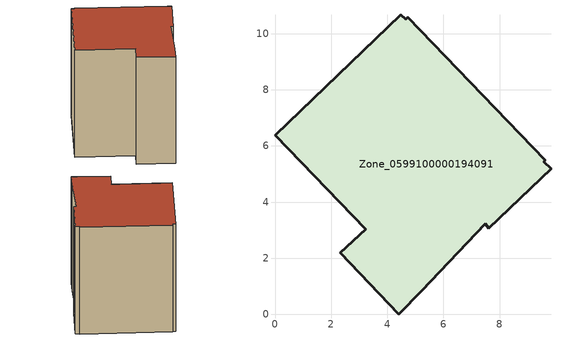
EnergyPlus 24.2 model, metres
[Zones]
Zone_0599100000194091
 floor ground (C_G): 9.83,5.18 7.62,3.08 7.49,3.22 5.23,0.83 4.4,0 2.33,2.19 3.24,3.04 0,6.39 4.49,10.68 4.65,10.51 4.74,10.59 9.63,5.49 9.58,5.44 z0.18
 wall outside (C_F): 5.23,0.83 7.49,3.22 7.62,3.08 9.83,5.18 9.58,5.44 9.63,5.49 4.74,10.59 4.65,10.51 4.49,10.68 0,6.39 3.24,3.04 2.33,2.19 4.4,0 5.23,0.83 z0.18:9.62
 roof outside (C_R): 7.62,3.08 9.83,5.18 9.58,5.44 9.63,5.49 4.74,10.59 4.65,10.51 4.49,10.68 0,6.39 3.24,3.04 2.33,2.19 4.4,0 5.23,0.83 7.49,3.22 z9.62
[BUILDING]
Pand.0599100000194091: North Axis=0; Terrain=City; Loads Convergence Tolerance Value=0.04; Temperature Convergence Tolerance Value=0.4; Solar Distribution=FullExterior; Maximum Number of Warmup Days=25; Minimum Number of Warmup Days=1
[Site:Location]
Rotterdam.The.Hague.AP_ZH_NLD Design_Conditions: Latitude=51.96; Longitude=4.45; Time Zone=1; Elevation=-4.5
[SITE:GROUNDTEMPERATURE:BUILDINGSURFACE]
18, 18, 18, 18, 18, 18, 18, 18, 18, 18, 18, 18
[MATERIAL] Thermal Absorptance=0.9; Solar Absorptance=0.7; Visible Absorptance=0.7
Name | Roughness | Thickness | Conductivity | Density | Specific Heat
G.D.1965 | MediumSmooth | 0.15 | 1 | 540 | 1210
F.D.1965 | Rough | 0.3 | 0.857143 | 1920 | 840
R.D.1965 | MediumRough | 0.2 | 0.08 | 1500 | 1000
[CONSTRUCTION]
C_G: G.D.1965
C_F: F.D.1965
C_R: R.D.1965
[ZONE]
Zone_0599100000194091: Type=1; Multiplier=1; Ceiling Height=Autocalculate; Volume=Autocalculate; Floor Area=autocalculate; Part of Total Floor Area=Yes
[ZONEINFILTRATION:DESIGNFLOWRATE]
Infil_Zone_0599100000194091: Zone or ZoneList or Space or SpaceList=Zone_0599100000194091; Schedule=AlwaysOn; Design Flow Rate Calculation Method=Flow/Area; Flow Rate per Floor Area=0.0042; Constant Term Coefficient=1; Temperature Term Coefficient=0; Velocity Term Coefficient=0; Velocity Squared Term Coefficient=0
[HVACTEMPLATE:ZONE:IDEALLOADSAIRSYSTEM]
Zone_0599100000194091: Maximum Heating Supply Air Temperature=50; Minimum Cooling Supply Air Temperature=13; Maximum Heating Supply Air Humidity Ratio=0.0156; Minimum Cooling Supply Air Humidity Ratio=0.0077; Heating Limit=NoLimit; Cooling Limit=NoLimit; Dehumidification Control Type=ConstantSensibleHeatRatio; Cooling Sensible Heat Ratio=0.7; Dehumidification Setpoint=60; Humidification Control Type=None; Humidification Setpoint=30; Outdoor Air Method=None; Outdoor Air Flow Rate per Person=0.00944; Outdoor Air Flow Rate per Zone Floor Area=0; Outdoor Air Flow Rate per Zone=0; Demand Controlled Ventilation Type=None; Outdoor Air Economizer Type=NoEconomizer; Heat Recovery Type=None; Sensible Heat Recovery Effectiveness=0.7; Latent Heat Recovery Effectiveness=0.65
[ZONECONTROL:THERMOSTAT]
ThermostatControl_Zone_0599100000194091: Zone or ZoneList=Zone_0599100000194091; Control Type Schedule=DualSetpointControlType; Control 1=Thermostat_Zone_0599100000194091; Temperature Difference Between Cutout And Setpoint=0
[THERMOSTATSETPOINT:DUALSETPOINT]
Thermostat_Zone_0599100000194091: Heating Setpoint Temperature Schedule=HeatingSetpoint_Zone_0599100000194091; Cooling Setpoint Temperature Schedule=CoolingSetpoint_Zone_0599100000194091
[SCHEDULE:COMPACT]
HeatingSetpoint_Zone_0599100000194091: Through: 12/31, For: AllDays, Until: 24:00, 21
CoolingSetpoint_Zone_0599100000194091: Through: 12/31, For: AllDays, Until: 24:00, 24
DualSetpointControlType: Through: 12/31, For: AllDays, Until: 24:00, 4
AlwaysOn: Through: 12/31, For: AllDays, Until: 24:00, 1
